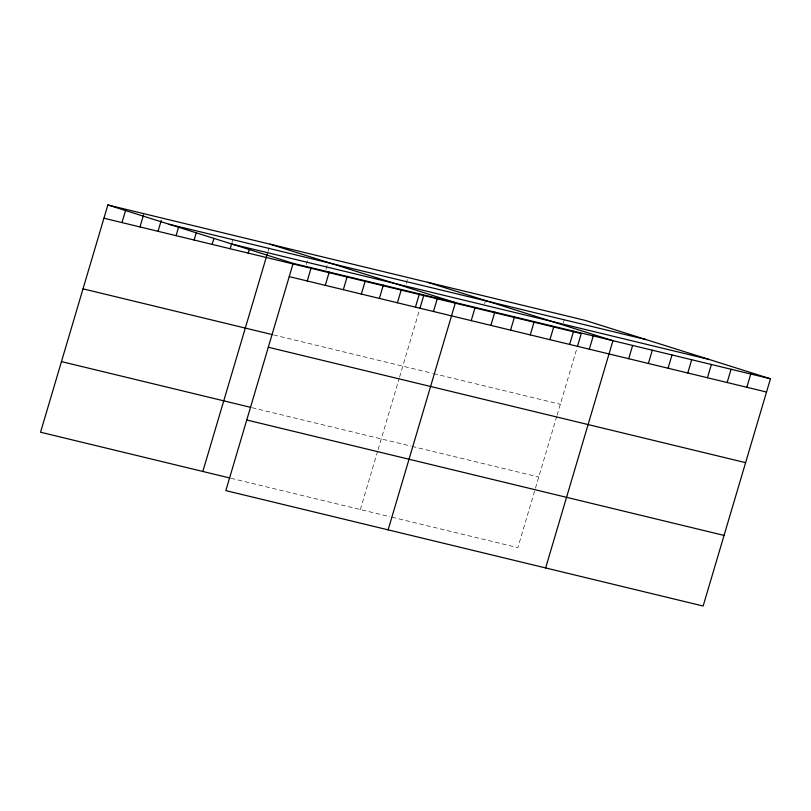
<?xml version="1.0" encoding="UTF-8"?>
<svg xmlns="http://www.w3.org/2000/svg" width="811" height="811" viewBox="0 0 811 811"><rect width="100%" height="100%" fill="white"/><g stroke="black" fill="none" stroke-linecap="round" stroke-linejoin="round"><path stroke-width="0.61" stroke-dasharray="4.05 3.04" d="M231.946 242.712L233.01 239.103M268.005 251.44L269.08 247.821M306.315 264.579L307.744 259.753M326.002 269.333L327.431 264.518M406.179 283.556L407.609 278.741M360.337 509.551L377.774 450.703M378.119 449.527L399.215 378.301M399.58 377.085L419.54 309.67M484.583 303.811L485.647 300.192M563.331 322.849L564.405 319.24M556.721 416.388L517.844 547.638L391.105 516.992M557.086 415.171L577.057 347.757M273.601 334.923L432.344 373.313M433.571 373.607L560.32 404.253M252.049 407.69L410.792 446.07M412.018 446.364L538.768 477.02M231.135 478.308L389.868 516.688"/><path stroke-width="1.22" d="M770.45 378.778L293.156 263.362L225.833 490.614L703.137 606.03L770.45 378.778L585.167 320.386L107.863 204.97L40.55 432.222L229.898 478.014M121.974 222.579L125.543 210.536M139.999 226.938L143.567 214.895M158.033 231.297L161.247 220.46M176.068 235.666L178.562 227.222M194.093 240.026L196.242 232.787M212.127 244.385L213.911 238.353M230.162 248.744L231.591 243.918M248.186 253.103L249.261 249.484M202.831 471.465L267.295 253.843M307.257 280.981L311.181 267.721M325.292 285.34L329.215 272.08M343.317 289.699L347.25 276.439M361.351 294.058L365.274 280.799M379.386 298.418L383.309 285.168M397.41 302.777L401.344 289.527M415.445 307.136L419.368 293.886M419.895 308.494L423.727 295.549M433.479 311.495L437.403 298.245M388.114 529.857L455.437 302.604L270.144 244.202M471.201 320.619L475.124 307.369M490.888 325.383L494.811 312.123M510.575 330.138L514.498 316.888M530.262 334.902L534.185 321.643M549.949 339.667L553.872 326.407M569.636 344.422L573.57 331.172M577.402 346.581L581.234 333.635L103.94 218.22M589.323 349.186L593.257 335.926M545.631 567.943L612.944 340.691L427.65 282.299M628.707 358.705L632.631 345.456M648.394 363.47L652.318 350.21M668.082 368.224L672.005 354.975M687.769 372.989L691.692 359.729M707.456 377.754L711.389 364.494M727.143 382.508L731.076 369.258M746.84 387.273L750.763 374.013M169.012 224.241L646.306 339.647M232.007 244.091L709.301 359.506M289.223 276.622L766.527 392.037M83.026 288.838L272.374 334.629M268.309 347.24L745.603 462.655M61.464 361.605L250.822 407.386M246.757 419.997L724.051 535.412M107.863 204.97L293.156 263.362"/></g></svg>
